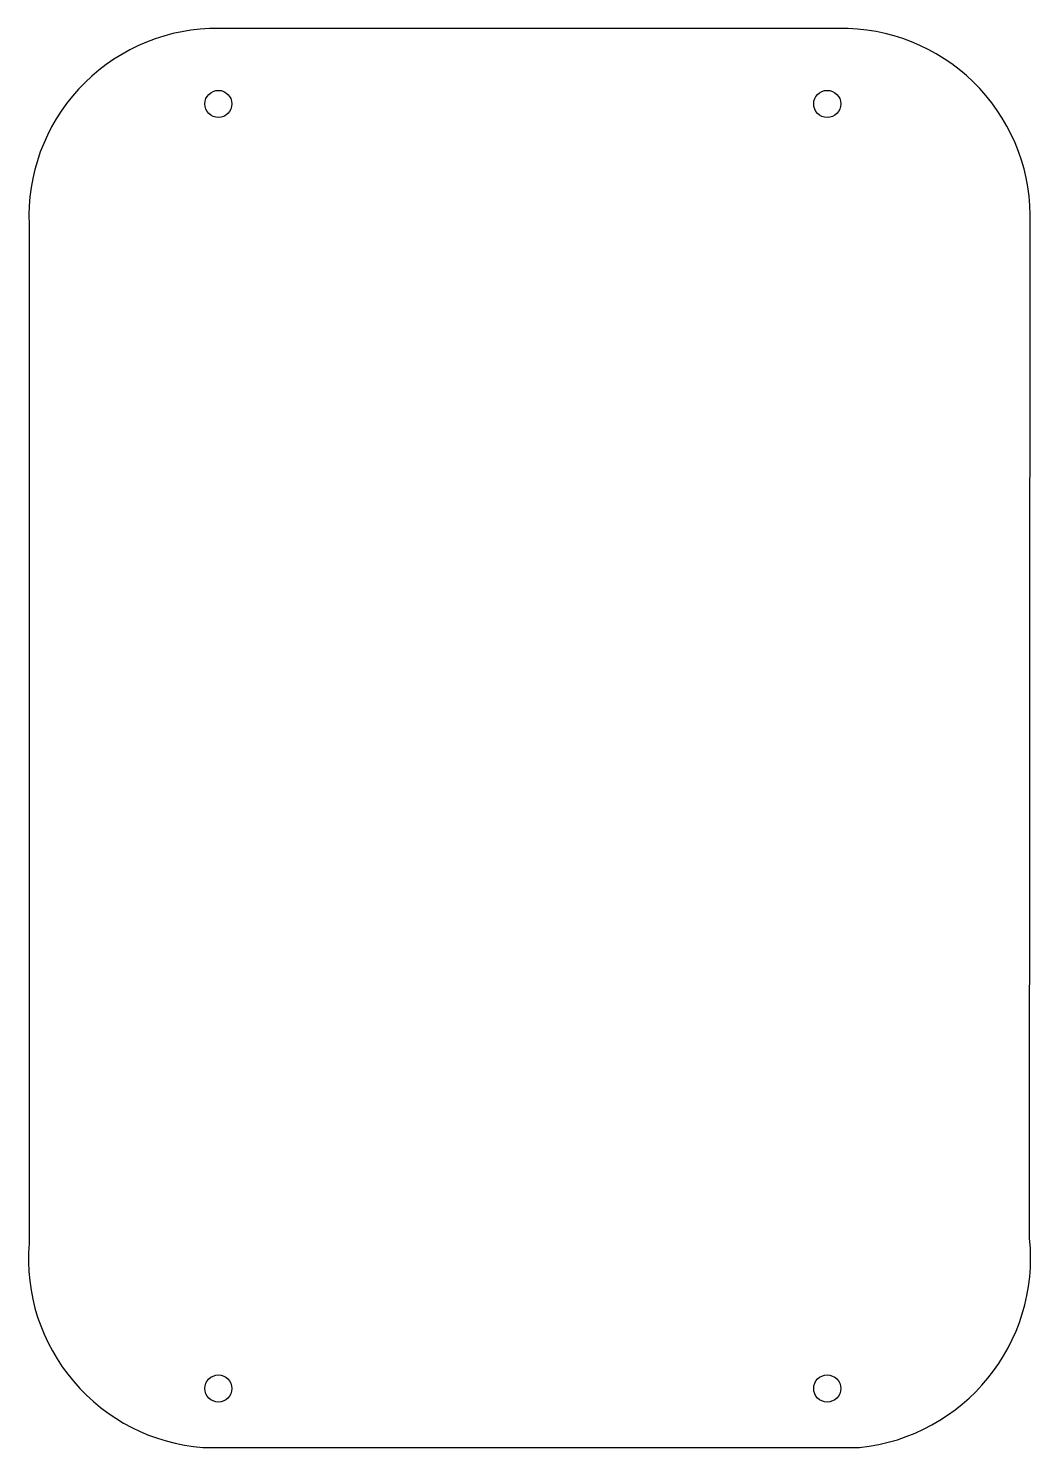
# Model space of a CAD drawing. Header units: millimetres. Extents: x -64 to 10, y -94 to 11.
import ezdxf

# ---------------------------------------------------------------- set-up
doc = ezdxf.new("R2010")
doc.units = ezdxf.units.MM
doc.layers.get('0').update_dxf_attribs({"linetype": 'CONTINUOUS'})

msp = doc.modelspace()

# ---------------------------------------------------------------- linework, layer by layer
msp.add_lwpolyline([(-64, -79.28, 0.414288), (-51.14, -94.37), (-2.61, -94.36, 0.413976), (9.96, -78.9), (10, -3.89, 0.414363), (-3.45, 10.58), (-50.66, 10.58, 0.414214), (-64, -3.93)], format="xyb", close=True)
for centre in [(-50, 5), (-5, 5), (-50, -90), (-5, -90)]:
    msp.add_circle(centre, 1)

doc.saveas('drawing.dxf')
